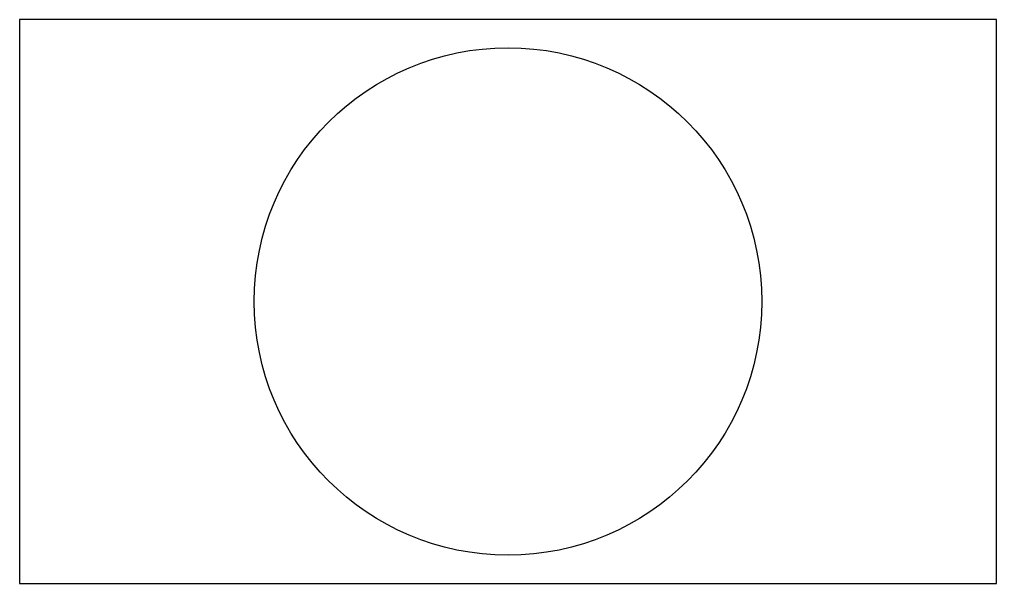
# Model space of a CAD drawing. Header units: millimetres. Extents: x -3105.67 to -3105.07, y 3718.088 to 3718.435.
import ezdxf

# ---------------------------------------------------------------- set-up
doc = ezdxf.new("R2010")
doc.units = ezdxf.units.MM
doc.header["$LTSCALE"] = 10
doc.layers.add('Ele_tomadas', color=2, linetype='Continuous')

msp = doc.modelspace()

# ---------------------------------------------------------------- linework, layer by layer
at = {"layer": 'Ele_tomadas', "color": 3}
msp.add_lwpolyline([(-3105.66997, 3718.08819), (-3105.06997, 3718.08819), (-3105.06997, 3718.4346), (-3105.66997, 3718.4346)], close=True, dxfattribs=at)
at = {"layer": 'Ele_tomadas', "color": 2}
msp.add_circle((-3105.36997, 3718.2614), 0.15588, dxfattribs=at)

doc.saveas('drawing.dxf')
